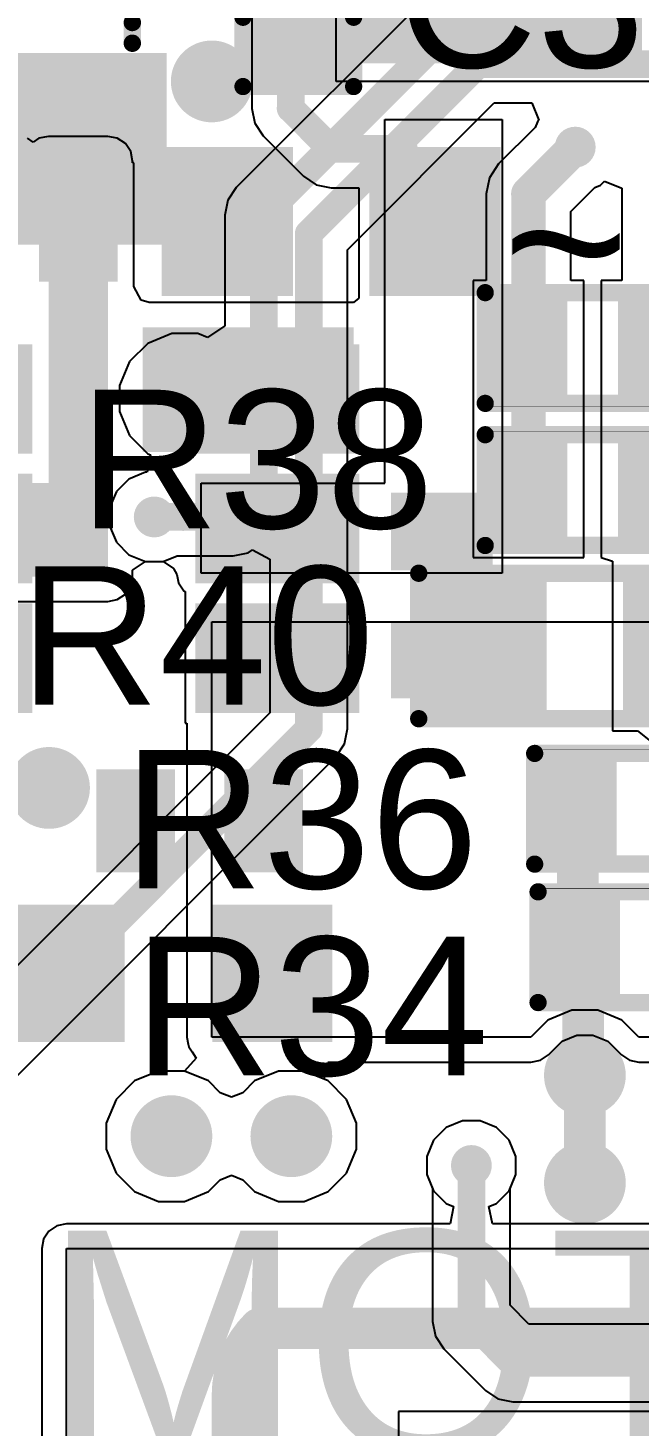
# Model space of a CAD drawing. Header units: millimetres. Extents: x -1.7 to 76.1, y -1.1 to 50.5.
# Drawn here: x 25.68 to 30.16, y 4.26 to 14.51 of the extents above; entities that cross this region are included whole.
import ezdxf

# ---------------------------------------------------------------- set-up
doc = ezdxf.new("R2010")
doc.units = ezdxf.units.MM
for name, color, linetype in [('BottomLayer', 5, 'Continuous'), ('BottomPaste', 16, 'Continuous'), ('BottomSolder', 6, 'Continuous'), ('TopLayer', 1, 'Continuous'), ('TopOverlay', 2, 'Continuous'), ('TopPaste', 8, 'Continuous'), ('TopSolder', 216, 'Continuous'), ('ViaHoleLayer', 16, 'Continuous')]:
    doc.layers.add(name, color=color, linetype=linetype)
doc.styles.add('Arial', font='', dxfattribs={"height": 0.2})
doc.styles.get('Arial').set_extended_font_data('Arial')

# ---------------------------------------------------------------- blocks, each defined once
blk = doc.blocks.new('C___0402_43')
at = {"layer": 'TopLayer'}
for points in [[(-0.699, -0.318), (-0.699, 0.317), (-0.241, 0.317), (-0.241, -0.318)], [(0.241, -0.318), (0.241, 0.317), (0.699, 0.317), (0.699, -0.318)]]:
    blk.add_hatch(color=1, dxfattribs=at).paths.add_polyline_path(points)
at = {"layer": 'TopPaste'}
for points in [[(-0.699, -0.318), (-0.699, 0.317), (-0.241, 0.317), (-0.241, -0.318)], [(0.241, -0.318), (0.241, 0.317), (0.699, 0.317), (0.699, -0.318)]]:
    blk.add_hatch(color=8, dxfattribs=at).paths.add_polyline_path(points)
at = {"layer": 'TopSolder'}
for points in [[(-0.758, -0.377), (-0.758, 0.377), (-0.181, 0.377), (-0.181, -0.377)], [(0.181, -0.377), (0.181, 0.377), (0.758, 0.377), (0.758, -0.377)]]:
    blk.add_hatch(color=216, dxfattribs=at).paths.add_polyline_path(points)
at = {"layer": 'TopOverlay', "const_width": 0.127}
for points in [[(-0.787, -0.406), (-0.787, 0.406)], [(-0.279, 0.406), (-0.787, 0.406)], [(0.787, 0.406), (0.279, 0.406)], [(0.787, -0.406), (0.787, 0.406)], [(-0.279, -0.406), (-0.787, -0.406)], [(0.787, -0.406), (0.279, -0.406)]]:
    blk.add_lwpolyline(points, dxfattribs=at)
at = {"layer": 'TopOverlay', "const_width": 0.0635}
for points in [[(-0.819, 0.406, 1), (-0.756, 0.406, 1)], [(-0.819, 0.406, 1), (-0.756, 0.406, 1)], [(-0.311, 0.406, 1), (-0.248, 0.406, 1)], [(0.248, 0.406, 1), (0.311, 0.406, 1)], [(0.756, 0.406, 1), (0.819, 0.406, 1)], [(0.756, 0.406, 1), (0.819, 0.406, 1)], [(-0.819, -0.406, 1), (-0.756, -0.406, 1)], [(-0.819, -0.406, 1), (-0.756, -0.406, 1)], [(-0.311, -0.406, 1), (-0.248, -0.406, 1)], [(0.248, -0.406, 1), (0.311, -0.406, 1)], [(0.756, -0.406, 1), (0.819, -0.406, 1)], [(0.756, -0.406, 1), (0.819, -0.406, 1)]]:
    blk.add_lwpolyline(points, format="xyb", close=True, dxfattribs=at)
blk = doc.blocks.new('C___0402_B_62')
at = {"layer": 'BottomLayer'}
for points in [[(-0.241, 0.318), (-0.241, -0.318), (-0.699, -0.318), (-0.699, 0.318)], [(0.699, 0.318), (0.699, -0.318), (0.241, -0.318), (0.241, 0.318)]]:
    blk.add_hatch(color=5, dxfattribs=at).paths.add_polyline_path(points)
at = {"layer": 'BottomPaste'}
for points in [[(-0.241, 0.318), (-0.241, -0.318), (-0.699, -0.318), (-0.699, 0.318)], [(0.699, 0.318), (0.699, -0.318), (0.241, -0.318), (0.241, 0.318)]]:
    blk.add_hatch(color=16, dxfattribs=at).paths.add_polyline_path(points)
at = {"layer": 'BottomSolder'}
for points in [[(-0.181, 0.377), (-0.181, -0.377), (-0.758, -0.377), (-0.758, 0.377)], [(0.758, 0.377), (0.758, -0.377), (0.181, -0.377), (0.181, 0.377)]]:
    blk.add_hatch(color=6, dxfattribs=at).paths.add_polyline_path(points)
blk = doc.blocks.new('C___0402_B_63')
at = {"layer": 'BottomLayer'}
for points in [[(-0.241, 0.317), (-0.241, -0.318), (-0.699, -0.318), (-0.699, 0.317)], [(0.699, 0.317), (0.699, -0.318), (0.241, -0.318), (0.241, 0.317)]]:
    blk.add_hatch(color=5, dxfattribs=at).paths.add_polyline_path(points)
at = {"layer": 'BottomPaste'}
for points in [[(-0.241, 0.317), (-0.241, -0.318), (-0.699, -0.318), (-0.699, 0.317)], [(0.699, 0.317), (0.699, -0.318), (0.241, -0.318), (0.241, 0.317)]]:
    blk.add_hatch(color=16, dxfattribs=at).paths.add_polyline_path(points)
at = {"layer": 'BottomSolder'}
for points in [[(-0.181, 0.377), (-0.181, -0.377), (-0.758, -0.377), (-0.758, 0.377)], [(0.758, 0.377), (0.758, -0.377), (0.181, -0.377), (0.181, 0.377)]]:
    blk.add_hatch(color=6, dxfattribs=at).paths.add_polyline_path(points)
blk = doc.blocks.new('C___0603_B_64')
at = {"layer": 'BottomLayer'}
for points in [[(-1.143, -0.445), (-1.143, 0.445), (-0.381, 0.445), (-0.381, -0.445)], [(0.381, -0.445), (0.381, 0.445), (1.143, 0.445), (1.143, -0.445)]]:
    blk.add_hatch(color=5, dxfattribs=at).paths.add_polyline_path(points)
at = {"layer": 'BottomPaste'}
for points in [[(-1.143, -0.445), (-1.143, 0.445), (-0.381, 0.445), (-0.381, -0.445)], [(0.381, -0.445), (0.381, 0.445), (1.143, 0.445), (1.143, -0.445)]]:
    blk.add_hatch(color=16, dxfattribs=at).paths.add_polyline_path(points)
at = {"layer": 'BottomSolder'}
for points in [[(-1.203, -0.504), (-1.203, 0.504), (-0.321, 0.504), (-0.321, -0.504)], [(0.321, -0.504), (0.321, 0.504), (1.203, 0.504), (1.203, -0.504)]]:
    blk.add_hatch(color=6, dxfattribs=at).paths.add_polyline_path(points)
blk = doc.blocks.new('R___0402_B_137')
at = {"layer": 'BottomLayer'}
for points in [[(-0.241, 0.318), (-0.241, -0.318), (-0.699, -0.318), (-0.699, 0.318)], [(0.699, 0.318), (0.699, -0.318), (0.241, -0.318), (0.241, 0.318)]]:
    blk.add_hatch(color=5, dxfattribs=at).paths.add_polyline_path(points)
at = {"layer": 'BottomPaste'}
for points in [[(-0.241, 0.318), (-0.241, -0.318), (-0.699, -0.318), (-0.699, 0.318)], [(0.699, 0.318), (0.699, -0.318), (0.241, -0.318), (0.241, 0.318)]]:
    blk.add_hatch(color=16, dxfattribs=at).paths.add_polyline_path(points)
at = {"layer": 'BottomSolder'}
for points in [[(-0.186, 0.373), (-0.186, -0.373), (-0.754, -0.373), (-0.754, 0.373)], [(0.754, 0.373), (0.754, -0.373), (0.186, -0.373), (0.186, 0.373)]]:
    blk.add_hatch(color=6, dxfattribs=at).paths.add_polyline_path(points)
blk = doc.blocks.new('R___0603_B_140')
at = {"layer": 'BottomLayer'}
for points in [[(-1.143, -0.4445), (-1.143, 0.4445), (-0.381, 0.4445), (-0.381, -0.4445)], [(0.381, -0.4445), (0.381, 0.4445), (1.143, 0.4445), (1.143, -0.4445)]]:
    blk.add_hatch(color=5, dxfattribs=at).paths.add_polyline_path(points)
at = {"layer": 'BottomPaste'}
for points in [[(-1.143, -0.4445), (-1.143, 0.4445), (-0.381, 0.4445), (-0.381, -0.4445)], [(0.381, -0.4445), (0.381, 0.4445), (1.143, 0.4445), (1.143, -0.4445)]]:
    blk.add_hatch(color=16, dxfattribs=at).paths.add_polyline_path(points)
at = {"layer": 'BottomSolder'}
for points in [[(-1.2446, -0.5461), (-1.2446, 0.5461), (-0.2794, 0.5461), (-0.2794, -0.5461)], [(0.2794, -0.5461), (0.2794, 0.5461), (1.2446, 0.5461), (1.2446, -0.5461)]]:
    blk.add_hatch(color=6, dxfattribs=at).paths.add_polyline_path(points)
blk = doc.blocks.new('R___0402_163')
at = {"layer": 'TopLayer'}
for points in [[(-0.699, -0.318), (-0.699, 0.318), (-0.241, 0.318), (-0.241, -0.318)], [(0.241, -0.318), (0.241, 0.318), (0.699, 0.318), (0.699, -0.318)]]:
    blk.add_hatch(color=1, dxfattribs=at).paths.add_polyline_path(points)
at = {"layer": 'TopPaste'}
for points in [[(-0.699, -0.318), (-0.699, 0.318), (-0.241, 0.318), (-0.241, -0.318)], [(0.241, -0.318), (0.241, 0.318), (0.699, 0.318), (0.699, -0.318)]]:
    blk.add_hatch(color=8, dxfattribs=at).paths.add_polyline_path(points)
at = {"layer": 'TopSolder'}
for points in [[(-0.754, -0.373), (-0.754, 0.373), (-0.186, 0.373), (-0.186, -0.373)], [(0.186, -0.373), (0.186, 0.373), (0.754, 0.373), (0.754, -0.373)]]:
    blk.add_hatch(color=216, dxfattribs=at).paths.add_polyline_path(points)
at = {"layer": 'TopOverlay'}
for points, const_width in [([(-0.787, 0.406), (-0.787, -0.406)], 0.127), ([(0.787, 0.406), (-0.787, 0.406)], 0.127), ([(0.787, 0.406), (0.787, -0.406)], 0.127), ([(0.787, -0.406), (-0.787, -0.406)], 0.127), ([(0.813, -0.432), (-0.813, -0.432)], 0.00323)]:
    blk.add_lwpolyline(points, dxfattribs=dict(at, const_width=const_width))
for points, const_width in [([(-0.819, 0.406, 1), (-0.756, 0.406, 1)], 0.0635), ([(-0.819, 0.406, 1), (-0.756, 0.406, 1)], 0.0635), ([(0.756, 0.406, 1), (0.819, 0.406, 1)], 0.0635), ([(0.756, 0.406, 1), (0.819, 0.406, 1)], 0.0635), ([(-0.819, -0.406, 1), (-0.756, -0.406, 1)], 0.0635), ([(-0.819, -0.406, 1), (-0.756, -0.406, 1)], 0.0635), ([(0.756, -0.406, 1), (0.819, -0.406, 1)], 0.0635), ([(0.756, -0.406, 1), (0.819, -0.406, 1)], 0.0635), ([(-0.814, -0.432, 1), (-0.812, -0.432, 1)], 0.00161), ([(0.812, -0.432, 1), (0.814, -0.432, 1)], 0.00161)]:
    blk.add_lwpolyline(points, format="xyb", close=True, dxfattribs=dict(at, const_width=const_width))
blk = doc.blocks.new('R___0402_165')
at = {"layer": 'TopLayer'}
for points in [[(-0.699, -0.318), (-0.699, 0.318), (-0.241, 0.318), (-0.241, -0.318)], [(0.241, -0.318), (0.241, 0.318), (0.699, 0.318), (0.699, -0.318)]]:
    blk.add_hatch(color=1, dxfattribs=at).paths.add_polyline_path(points)
at = {"layer": 'TopPaste'}
for points in [[(-0.699, -0.318), (-0.699, 0.318), (-0.241, 0.318), (-0.241, -0.318)], [(0.241, -0.318), (0.241, 0.318), (0.699, 0.318), (0.699, -0.318)]]:
    blk.add_hatch(color=8, dxfattribs=at).paths.add_polyline_path(points)
at = {"layer": 'TopSolder'}
for points in [[(-0.754, -0.373), (-0.754, 0.373), (-0.186, 0.373), (-0.186, -0.373)], [(0.186, -0.373), (0.186, 0.373), (0.754, 0.373), (0.754, -0.373)]]:
    blk.add_hatch(color=216, dxfattribs=at).paths.add_polyline_path(points)
at = {"layer": 'TopOverlay'}
for points, const_width in [([(-0.787, 0.406), (-0.787, -0.406)], 0.127), ([(0.787, 0.406), (-0.787, 0.406)], 0.127), ([(0.787, 0.406), (0.787, -0.406)], 0.127), ([(0.787, -0.406), (-0.787, -0.406)], 0.127), ([(0.813, -0.432), (-0.813, -0.432)], 0.00323)]:
    blk.add_lwpolyline(points, dxfattribs=dict(at, const_width=const_width))
for points, const_width in [([(-0.819, 0.406, 1), (-0.756, 0.406, 1)], 0.0635), ([(-0.819, 0.406, 1), (-0.756, 0.406, 1)], 0.0635), ([(0.756, 0.406, 1), (0.819, 0.406, 1)], 0.0635), ([(0.756, 0.406, 1), (0.819, 0.406, 1)], 0.0635), ([(-0.819, -0.406, 1), (-0.756, -0.406, 1)], 0.0635), ([(-0.819, -0.406, 1), (-0.756, -0.406, 1)], 0.0635), ([(0.756, -0.406, 1), (0.819, -0.406, 1)], 0.0635), ([(0.756, -0.406, 1), (0.819, -0.406, 1)], 0.0635), ([(-0.814, -0.432, 1), (-0.812, -0.432, 1)], 0.00161), ([(0.812, -0.432, 1), (0.814, -0.432, 1)], 0.00161)]:
    blk.add_lwpolyline(points, format="xyb", close=True, dxfattribs=dict(at, const_width=const_width))
blk = doc.blocks.new('R___0402_167')
at = {"layer": 'TopLayer'}
for points in [[(-0.699, -0.318), (-0.699, 0.318), (-0.241, 0.318), (-0.241, -0.318)], [(0.241, -0.318), (0.241, 0.318), (0.699, 0.318), (0.699, -0.318)]]:
    blk.add_hatch(color=1, dxfattribs=at).paths.add_polyline_path(points)
at = {"layer": 'TopPaste'}
for points in [[(-0.699, -0.318), (-0.699, 0.318), (-0.241, 0.318), (-0.241, -0.318)], [(0.241, -0.318), (0.241, 0.318), (0.699, 0.318), (0.699, -0.318)]]:
    blk.add_hatch(color=8, dxfattribs=at).paths.add_polyline_path(points)
at = {"layer": 'TopSolder'}
for points in [[(-0.754, -0.373), (-0.754, 0.373), (-0.186, 0.373), (-0.186, -0.373)], [(0.186, -0.373), (0.186, 0.373), (0.754, 0.373), (0.754, -0.373)]]:
    blk.add_hatch(color=216, dxfattribs=at).paths.add_polyline_path(points)
at = {"layer": 'TopOverlay'}
for points, const_width in [([(-0.787, 0.406), (-0.787, -0.406)], 0.127), ([(0.787, 0.406), (-0.787, 0.406)], 0.127), ([(0.787, 0.406), (0.787, -0.406)], 0.127), ([(0.787, -0.406), (-0.787, -0.406)], 0.127), ([(0.813, -0.432), (-0.813, -0.432)], 0.00323)]:
    blk.add_lwpolyline(points, dxfattribs=dict(at, const_width=const_width))
for points, const_width in [([(-0.819, 0.406, 1), (-0.756, 0.406, 1)], 0.0635), ([(-0.819, 0.406, 1), (-0.756, 0.406, 1)], 0.0635), ([(0.756, 0.406, 1), (0.819, 0.406, 1)], 0.0635), ([(0.756, 0.406, 1), (0.819, 0.406, 1)], 0.0635), ([(-0.819, -0.406, 1), (-0.756, -0.406, 1)], 0.0635), ([(-0.819, -0.406, 1), (-0.756, -0.406, 1)], 0.0635), ([(0.756, -0.406, 1), (0.819, -0.406, 1)], 0.0635), ([(0.756, -0.406, 1), (0.819, -0.406, 1)], 0.0635), ([(-0.814, -0.432, 1), (-0.812, -0.432, 1)], 0.00161), ([(0.812, -0.432, 1), (0.814, -0.432, 1)], 0.00161)]:
    blk.add_lwpolyline(points, format="xyb", close=True, dxfattribs=dict(at, const_width=const_width))
blk = doc.blocks.new('R___0603_169')
at = {"layer": 'TopLayer'}
for points in [[(-0.381, 0.4445), (-0.381, -0.4445), (-1.143, -0.4445), (-1.143, 0.4445)], [(1.143, 0.4445), (1.143, -0.4445), (0.381, -0.4445), (0.381, 0.4445)]]:
    blk.add_hatch(color=1, dxfattribs=at).paths.add_polyline_path(points)
at = {"layer": 'TopPaste'}
for points in [[(-0.381, 0.4445), (-0.381, -0.4445), (-1.143, -0.4445), (-1.143, 0.4445)], [(1.143, 0.4445), (1.143, -0.4445), (0.381, -0.4445), (0.381, 0.4445)]]:
    blk.add_hatch(color=8, dxfattribs=at).paths.add_polyline_path(points)
at = {"layer": 'TopSolder'}
for points in [[(-0.2794, 0.5461), (-0.2794, -0.5461), (-1.2446, -0.5461), (-1.2446, 0.5461)], [(1.2446, 0.5461), (1.2446, -0.5461), (0.2794, -0.5461), (0.2794, 0.5461)]]:
    blk.add_hatch(color=216, dxfattribs=at).paths.add_polyline_path(points)
at = {"layer": 'TopOverlay', "const_width": 0.127}
for points in [[(-1.2192, 0.5334), (1.2192, 0.5334)], [(-1.2192, -0.5334), (-1.2192, 0.5334)], [(1.2192, -0.5334), (1.2192, 0.5334)], [(-1.2192, -0.5334), (1.2192, -0.5334)]]:
    blk.add_lwpolyline(points, dxfattribs=at)
at = {"layer": 'TopOverlay', "const_width": 0.0635}
for points in [[(-1.25095, 0.5334, 1), (-1.18745, 0.5334, 1)], [(-1.25095, 0.5334, 1), (-1.18745, 0.5334, 1)], [(1.18745, 0.5334, 1), (1.25095, 0.5334, 1)], [(1.18745, 0.5334, 1), (1.25095, 0.5334, 1)], [(-1.25095, -0.5334, 1), (-1.18745, -0.5334, 1)], [(-1.25095, -0.5334, 1), (-1.18745, -0.5334, 1)], [(1.18745, -0.5334, 1), (1.25095, -0.5334, 1)], [(1.18745, -0.5334, 1), (1.25095, -0.5334, 1)]]:
    blk.add_lwpolyline(points, format="xyb", close=True, dxfattribs=at)
blk = doc.blocks.new('R___0402_179')
at = {"layer": 'TopLayer'}
for points in [[(-0.699, -0.318), (-0.699, 0.318), (-0.241, 0.318), (-0.241, -0.318)], [(0.241, -0.318), (0.241, 0.318), (0.699, 0.318), (0.699, -0.318)]]:
    blk.add_hatch(color=1, dxfattribs=at).paths.add_polyline_path(points)
at = {"layer": 'TopPaste'}
for points in [[(-0.699, -0.318), (-0.699, 0.318), (-0.241, 0.318), (-0.241, -0.318)], [(0.241, -0.318), (0.241, 0.318), (0.699, 0.318), (0.699, -0.318)]]:
    blk.add_hatch(color=8, dxfattribs=at).paths.add_polyline_path(points)
at = {"layer": 'TopSolder'}
for points in [[(-0.754, -0.373), (-0.754, 0.373), (-0.186, 0.373), (-0.186, -0.373)], [(0.186, -0.373), (0.186, 0.373), (0.754, 0.373), (0.754, -0.373)]]:
    blk.add_hatch(color=216, dxfattribs=at).paths.add_polyline_path(points)
at = {"layer": 'TopOverlay'}
for points, const_width in [([(-0.787, 0.406), (0.787, 0.406)], 0.127), ([(-0.787, -0.406), (-0.787, 0.406)], 0.127), ([(0.787, -0.406), (0.787, 0.406)], 0.127), ([(-0.787, -0.406), (0.787, -0.406)], 0.127), ([(-0.813, -0.432), (0.813, -0.432)], 0.00323)]:
    blk.add_lwpolyline(points, dxfattribs=dict(at, const_width=const_width))
for points, const_width in [([(-0.819, 0.406, 1), (-0.756, 0.406, 1)], 0.0635), ([(-0.819, 0.406, 1), (-0.756, 0.406, 1)], 0.0635), ([(0.756, 0.406, 1), (0.819, 0.406, 1)], 0.0635), ([(0.756, 0.406, 1), (0.819, 0.406, 1)], 0.0635), ([(-0.819, -0.406, 1), (-0.756, -0.406, 1)], 0.0635), ([(-0.819, -0.406, 1), (-0.756, -0.406, 1)], 0.0635), ([(0.756, -0.406, 1), (0.819, -0.406, 1)], 0.0635), ([(0.756, -0.406, 1), (0.819, -0.406, 1)], 0.0635), ([(-0.814, -0.432, 1), (-0.812, -0.432, 1)], 0.00161), ([(0.812, -0.432, 1), (0.814, -0.432, 1)], 0.00161)]:
    blk.add_lwpolyline(points, format="xyb", close=True, dxfattribs=dict(at, const_width=const_width))
blk = doc.blocks.new('TSOT_23_6_B_223')
at = {"layer": 'BottomLayer'}
for points in [[(-1.7, 1.25), (-0.7, 1.25), (-0.7, 0.65), (-1.7, 0.65)], [(0.7, 1.25), (1.7, 1.25), (1.7, 0.65), (0.7, 0.65)], [(-1.7, 0.3), (-0.7, 0.3), (-0.7, -0.3), (-1.7, -0.3)], [(0.7, 0.3), (1.7, 0.3), (1.7, -0.3), (0.7, -0.3)], [(-1.7, -0.65), (-0.7, -0.65), (-0.7, -1.25), (-1.7, -1.25)], [(0.7, -0.65), (1.7, -0.65), (1.7, -1.25), (0.7, -1.25)]]:
    blk.add_hatch(color=5, dxfattribs=at).paths.add_polyline_path(points)
at = {"layer": 'BottomPaste'}
for points in [[(-1.7, 1.25), (-0.7, 1.25), (-0.7, 0.65), (-1.7, 0.65)], [(0.7, 1.25), (1.7, 1.25), (1.7, 0.65), (0.7, 0.65)], [(-1.7, 0.3), (-0.7, 0.3), (-0.7, -0.3), (-1.7, -0.3)], [(0.7, 0.3), (1.7, 0.3), (1.7, -0.3), (0.7, -0.3)], [(-1.7, -0.65), (-0.7, -0.65), (-0.7, -1.25), (-1.7, -1.25)], [(0.7, -0.65), (1.7, -0.65), (1.7, -1.25), (0.7, -1.25)]]:
    blk.add_hatch(color=16, dxfattribs=at).paths.add_polyline_path(points)
at = {"layer": 'BottomSolder'}
for points in [[(-1.802, 1.352), (-0.598, 1.352), (-0.598, 0.548), (-1.802, 0.548)], [(0.598, 1.352), (1.802, 1.352), (1.802, 0.548), (0.598, 0.548)], [(-1.802, 0.402), (-0.598, 0.402), (-0.598, -0.402), (-1.802, -0.402)], [(0.598, 0.402), (1.802, 0.402), (1.802, -0.402), (0.598, -0.402)], [(-1.802, -0.548), (-0.598, -0.548), (-0.598, -1.352), (-1.802, -1.352)], [(0.598, -0.548), (1.802, -0.548), (1.802, -1.352), (0.598, -1.352)]]:
    blk.add_hatch(color=6, dxfattribs=at).paths.add_polyline_path(points)
blk = doc.blocks.new('SOT__223_B_229')
at = {"layer": 'BottomLayer'}
for points in [[(-3.05, 4.05), (-1.55, 4.05), (-1.55, 2.05), (-3.05, 2.05)], [(-0.75, 4.05), (0.75, 4.05), (0.75, 2.05), (-0.75, 2.05)], [(1.55, 4.05), (3.05, 4.05), (3.05, 2.05), (1.55, 2.05)], [(-1.9, -2.05), (1.9, -2.05), (1.9, -4.05), (-1.9, -4.05)]]:
    blk.add_hatch(color=5, dxfattribs=at).paths.add_polyline_path(points)
at = {"layer": 'BottomPaste'}
for points in [[(-3.05, 4.05), (-1.55, 4.05), (-1.55, 2.05), (-3.05, 2.05)], [(-0.75, 4.05), (0.75, 4.05), (0.75, 2.05), (-0.75, 2.05)], [(1.55, 4.05), (3.05, 4.05), (3.05, 2.05), (1.55, 2.05)], [(-1.9, -2.05), (1.9, -2.05), (1.9, -4.05), (-1.9, -4.05)]]:
    blk.add_hatch(color=16, dxfattribs=at).paths.add_polyline_path(points)
at = {"layer": 'BottomSolder'}
for points in [[(-3.152, 4.152), (-1.448, 4.152), (-1.448, 1.948), (-3.152, 1.948)], [(-0.852, 4.152), (0.852, 4.152), (0.852, 1.948), (-0.852, 1.948)], [(1.448, 4.152), (3.152, 4.152), (3.152, 1.948), (1.448, 1.948)], [(-2.002, -1.948), (2.002, -1.948), (2.002, -4.152), (-2.002, -4.152)]]:
    blk.add_hatch(color=6, dxfattribs=at).paths.add_polyline_path(points)
blk = doc.blocks.new('X322524MOB4SI__231')
at = {"layer": 'TopLayer'}
for points in [[(-1.8, 1.45), (-0.4, 1.45), (-0.4, 0.25), (-1.8, 0.25)], [(0.4, 1.45), (1.8, 1.45), (1.8, 0.25), (0.4, 0.25)], [(-1.8, -0.25), (-0.4, -0.25), (-0.4, -1.45), (-1.8, -1.45)], [(0.4, -0.25), (1.8, -0.25), (1.8, -1.45), (0.4, -1.45)]]:
    blk.add_hatch(color=1, dxfattribs=at).paths.add_polyline_path(points)
at = {"layer": 'TopPaste'}
for points in [[(-1.8, 1.45), (-0.4, 1.45), (-0.4, 0.25), (-1.8, 0.25)], [(0.4, 1.45), (1.8, 1.45), (1.8, 0.25), (0.4, 0.25)], [(-1.8, -0.25), (-0.4, -0.25), (-0.4, -1.45), (-1.8, -1.45)], [(0.4, -0.25), (1.8, -0.25), (1.8, -1.45), (0.4, -1.45)]]:
    blk.add_hatch(color=8, dxfattribs=at).paths.add_polyline_path(points)
at = {"layer": 'TopSolder'}
for points in [[(-1.902, 1.552), (-0.298, 1.552), (-0.298, 0.148), (-1.902, 0.148)], [(0.298, 1.552), (1.902, 1.552), (1.902, 0.148), (0.298, 0.148)], [(-1.902, -0.148), (-0.298, -0.148), (-0.298, -1.552), (-1.902, -1.552)], [(0.298, -0.148), (1.902, -0.148), (1.902, -1.552), (0.298, -1.552)]]:
    blk.add_hatch(color=216, dxfattribs=at).paths.add_polyline_path(points)
at = {"layer": 'TopOverlay'}
for points, const_width in [([(0.178, 1.295), (-0.178, 1.295)], 0.127), ([(-1.651, 0.076), (-1.651, -0.076)], 0.127), ([(1.651, 0.076), (1.651, -0.076)], 0.127), ([(-1.981, -0.864), (-2.134, -0.711)], 0.2), ([(-2.134, -0.711), (-2.134, -1.016)], 0.2), ([(-1.981, -0.864), (-2.134, -1.016)], 0.2), ([(0.178, -1.295), (-0.178, -1.295)], 0.127)]:
    blk.add_lwpolyline(points, dxfattribs=dict(at, const_width=const_width))
for points, const_width in [([(-0.21, 1.295, 1), (-0.146, 1.295, 1)], 0.0635), ([(0.146, 1.295, 1), (0.21, 1.295, 1)], 0.0635), ([(-1.683, 0.076, 1), (-1.619, 0.076, 1)], 0.0635), ([(1.619, 0.076, 1), (1.683, 0.076, 1)], 0.0635), ([(-1.683, -0.076, 1), (-1.619, -0.076, 1)], 0.0635), ([(1.619, -0.076, 1), (1.683, -0.076, 1)], 0.0635), ([(-2.184, -0.711, 1), (-2.084, -0.711, 1)], 0.1), ([(-2.184, -0.711, 1), (-2.084, -0.711, 1)], 0.1), ([(-2.031, -0.864, 1), (-1.931, -0.864, 1)], 0.1), ([(-2.031, -0.864, 1), (-1.931, -0.864, 1)], 0.1), ([(-2.184, -1.016, 1), (-2.084, -1.016, 1)], 0.1), ([(-2.184, -1.016, 1), (-2.084, -1.016, 1)], 0.1), ([(-0.21, -1.295, 1), (-0.146, -1.295, 1)], 0.0635), ([(0.146, -1.295, 1), (0.21, -1.295, 1)], 0.0635)]:
    blk.add_lwpolyline(points, format="xyb", close=True, dxfattribs=dict(at, const_width=const_width))

msp = doc.modelspace()

# ---------------------------------------------------------------- hatches: boundary and pattern name
at = {"layer": 'BottomLayer'}
h = msp.add_hatch(color=5, dxfattribs=at)
edge = h.paths.add_edge_path()
edge.add_arc((27.026, 14.122), 0.3, 0, 360)
h = msp.add_hatch(color=5, dxfattribs=at)
edge = h.paths.add_edge_path()
edge.add_arc((29.693, 13.64), 0.15, 0, 360)
for points in [[(25.828, 10.566), (26.264, 10.566), (26.264, 13.538), (25.828, 13.538)], [(26.518, 11.405), (28.067, 11.405), (28.067, 12.319), (26.518, 12.319)], [(22.454, 10.49), (26.264, 10.49), (26.264, 11.176), (22.454, 11.176)]]:
    msp.add_hatch(color=5, dxfattribs=at).paths.add_polyline_path(points)
h = msp.add_hatch(color=5, dxfattribs=at)
edge = h.paths.add_edge_path()
edge.add_arc((26.828, 11.796), 0.3, 0, 360)
h = msp.add_hatch(color=5, dxfattribs=at)
edge = h.paths.add_edge_path()
edge.add_arc((26.604, 10.928), 0.15, 0, 360)
h = msp.add_hatch(color=5, dxfattribs=at)
edge = h.paths.add_edge_path()
edge.add_arc((25.832, 8.941), 0.3, 0, 360)
h = msp.add_hatch(color=5, dxfattribs=at)
edge = h.paths.add_edge_path()
edge.add_arc((29.764, 6.833), 0.3, 0, 360)
h = msp.add_hatch(color=5, dxfattribs=at)
edge = h.paths.add_edge_path()
edge.add_arc((26.73, 6.387), 0.3, 0, 360)
h = msp.add_hatch(color=5, dxfattribs=at)
edge = h.paths.add_edge_path()
edge.add_arc((27.61, 6.387), 0.3, 0, 360)
h = msp.add_hatch(color=5, dxfattribs=at)
edge = h.paths.add_edge_path()
edge.add_arc((28.931, 6.172), 0.15, 0, 360)
h = msp.add_hatch(color=5, dxfattribs=at)
edge = h.paths.add_edge_path()
edge.add_arc((29.764, 6.045), 0.3, 0, 360)
at = {"layer": 'TopLayer'}
h = msp.add_hatch(color=1, dxfattribs=at)
edge = h.paths.add_edge_path()
edge.add_arc((27.026, 14.122), 0.3, 0, 360)
h = msp.add_hatch(color=1, dxfattribs=at)
edge = h.paths.add_edge_path()
edge.add_arc((29.693, 13.64), 0.15, 0, 360)
h = msp.add_hatch(color=1, dxfattribs=at)
edge = h.paths.add_edge_path()
edge.add_arc((26.828, 11.796), 0.3, 0, 360)
h = msp.add_hatch(color=1, dxfattribs=at)
edge = h.paths.add_edge_path()
edge.add_arc((26.604, 10.928), 0.15, 0, 360)
h = msp.add_hatch(color=1, dxfattribs=at)
edge = h.paths.add_edge_path()
edge.add_arc((25.832, 8.941), 0.3, 0, 360)
h = msp.add_hatch(color=1, dxfattribs=at)
edge = h.paths.add_edge_path()
edge.add_arc((29.764, 6.833), 0.3, 0, 360)
h = msp.add_hatch(color=1, dxfattribs=at)
edge = h.paths.add_edge_path()
edge.add_arc((26.73, 6.387), 0.3, 0, 360)
h = msp.add_hatch(color=1, dxfattribs=at)
edge = h.paths.add_edge_path()
edge.add_arc((27.61, 6.387), 0.3, 0, 360)
h = msp.add_hatch(color=1, dxfattribs=at)
edge = h.paths.add_edge_path()
edge.add_arc((28.931, 6.172), 0.15, 0, 360)
h = msp.add_hatch(color=1, dxfattribs=at)
edge = h.paths.add_edge_path()
edge.add_arc((29.764, 6.045), 0.3, 0, 360)
at = {"layer": 'ViaHoleLayer'}
h = msp.add_hatch(color=16, dxfattribs=at)
edge = h.paths.add_edge_path()
edge.add_arc((27.026, 14.122), 0.15, 0, 360)
h = msp.add_hatch(color=16, dxfattribs=at)
edge = h.paths.add_edge_path()
edge.add_arc((29.693, 13.64), 0.1, 0, 360)
h = msp.add_hatch(color=16, dxfattribs=at)
edge = h.paths.add_edge_path()
edge.add_arc((26.828, 11.796), 0.15, 0, 360)
h = msp.add_hatch(color=16, dxfattribs=at)
edge = h.paths.add_edge_path()
edge.add_arc((26.604, 10.928), 0.1, 0, 360)
h = msp.add_hatch(color=16, dxfattribs=at)
edge = h.paths.add_edge_path()
edge.add_arc((25.832, 8.941), 0.15, 0, 360)
h = msp.add_hatch(color=16, dxfattribs=at)
edge = h.paths.add_edge_path()
edge.add_arc((29.764, 6.833), 0.15, 0, 360)
h = msp.add_hatch(color=16, dxfattribs=at)
edge = h.paths.add_edge_path()
edge.add_arc((26.73, 6.387), 0.15, 0, 360)
h = msp.add_hatch(color=16, dxfattribs=at)
edge = h.paths.add_edge_path()
edge.add_arc((27.61, 6.387), 0.15, 0, 360)
h = msp.add_hatch(color=16, dxfattribs=at)
edge = h.paths.add_edge_path()
edge.add_arc((28.931, 6.172), 0.1, 0, 360)
h = msp.add_hatch(color=16, dxfattribs=at)
edge = h.paths.add_edge_path()
edge.add_arc((29.764, 6.045), 0.15, 0, 360)

# ---------------------------------------------------------------- linework, layer by layer
at = {"layer": 'BottomLayer'}
for p, q in [((27.94, 14.122), (27.94, 18.524)), ((27.32, 14.623), (27.32, 13.924)), ((32.861, 14.122), (27.94, 14.122)), ((27.32, 13.924), (27.32, 13.924)), ((27.32, 13.924), (27.342, 13.815)), ((28.296, 11.176), (28.296, 13.843)), ((28.296, 13.843), (29.157, 13.843)), ((29.157, 13.843), (29.157, 13.332)), ((27.342, 13.815), (27.404, 13.723)), ((25.715, 13.677), (25.673, 13.706)), ((25.758, 13.706), (25.715, 13.677)), ((25.828, 13.719), (25.758, 13.706)), ((26.264, 13.719), (25.828, 13.719)), ((26.333, 13.706), (26.264, 13.719)), ((26.392, 13.666), (26.333, 13.706)), ((26.431, 13.608), (26.392, 13.666)), ((27.404, 13.723), (27.7, 13.426)), ((26.445, 13.538), (26.431, 13.608)), ((26.445, 13.525), (26.445, 13.538)), ((26.454, 13.525), (26.445, 13.525)), ((26.454, 12.617), (26.454, 13.525)), ((27.7, 13.426), (27.7, 13.426)), ((27.7, 13.426), (27.793, 13.364)), ((27.793, 13.364), (27.902, 13.342)), ((27.902, 13.342), (28.105, 13.342)), ((28.105, 13.342), (28.105, 12.532)), ((29.157, 13.332), (29.157, 10.516)), ((26.508, 12.518), (26.454, 12.617)), ((26.567, 12.5), (26.508, 12.518)), ((28.105, 12.532), (28.067, 12.5)), ((28.067, 12.5), (26.567, 12.5)), ((26.949, 10.516), (26.949, 11.176)), ((26.949, 11.176), (28.296, 11.176)), ((26.445, 10.538), (26.539, 10.601)), ((26.539, 10.601), (26.669, 10.601)), ((26.669, 10.601), (26.746, 10.549)), ((26.431, 10.421), (26.445, 10.49)), ((26.445, 10.49), (26.445, 10.538)), ((26.746, 10.549), (26.77, 10.505)), ((26.77, 10.505), (26.782, 10.446)), ((29.157, 10.516), (26.949, 10.516)), ((26.333, 10.323), (26.392, 10.362)), ((26.392, 10.362), (26.431, 10.421)), ((26.782, 10.446), (26.821, 10.387)), ((26.821, 10.387), (26.83, 10.381)), ((26.83, 10.381), (26.83, 9.416)), ((23.937, 10.309), (26.264, 10.309)), ((26.264, 10.309), (26.333, 10.323)), ((27.026, 8.128), (27.026, 10.16)), ((27.026, 10.16), (31.852, 10.16)), ((26.83, 9.416), (26.844, 9.416)), ((26.844, 9.416), (26.844, 8.128)), ((26.844, 8.128), (26.844, 7.112)), ((27.026, 7.112), (27.026, 8.128)), ((29.669, 7.31), (29.493, 7.238)), ((29.859, 7.31), (29.669, 7.31)), ((30.035, 7.238), (29.859, 7.31)), ((29.493, 7.238), (29.368, 7.112)), ((30.16, 7.112), (30.035, 7.238)), ((26.844, 7.112), (26.854, 7.063)), ((29.368, 7.112), (27.026, 7.112)), ((29.496, 6.984), (29.596, 7.084)), ((29.596, 7.084), (29.705, 7.129)), ((29.705, 7.129), (29.823, 7.129)), ((29.823, 7.129), (29.932, 7.084)), ((29.932, 7.084), (30.032, 6.984)), ((31.852, 7.112), (30.16, 7.112)), ((26.854, 7.063), (26.858, 7.043)), ((26.858, 7.043), (26.882, 7.005)), ((26.882, 7.005), (26.911, 6.96)), ((29.437, 6.945), (29.496, 6.984)), ((30.032, 6.984), (30.091, 6.945)), ((26.911, 6.96), (26.825, 6.864)), ((27.852, 6.804), (27.877, 6.931)), ((27.877, 6.931), (29.368, 6.931)), ((29.368, 6.931), (29.437, 6.945)), ((30.091, 6.945), (30.16, 6.931)), ((30.16, 6.931), (31.852, 6.931)), ((26.459, 6.792), (26.325, 6.657)), ((26.635, 6.864), (26.459, 6.792)), ((26.825, 6.864), (26.635, 6.864)), ((27.88, 6.792), (27.852, 6.804)), ((28.015, 6.657), (27.88, 6.792)), ((26.325, 6.657), (26.252, 6.482)), ((28.088, 6.482), (28.015, 6.657)), ((26.252, 6.482), (26.252, 6.292)), ((28.088, 6.292), (28.088, 6.482)), ((28.865, 6.5), (28.745, 6.45)), ((28.996, 6.5), (28.865, 6.5)), ((29.116, 6.45), (28.996, 6.5)), ((28.653, 6.358), (28.603, 6.237)), ((28.745, 6.45), (28.653, 6.358)), ((29.208, 6.358), (29.116, 6.45)), ((29.258, 6.237), (29.208, 6.358)), ((26.252, 6.292), (26.325, 6.116)), ((28.015, 6.116), (28.088, 6.292)), ((28.603, 6.237), (28.603, 6.107)), ((29.258, 6.107), (29.258, 6.237)), ((26.325, 6.116), (26.459, 5.982)), ((27.001, 5.982), (27.087, 6.068)), ((27.087, 6.068), (27.17, 6.102)), ((27.17, 6.102), (27.253, 6.068)), ((27.253, 6.068), (27.339, 5.982)), ((27.88, 5.982), (28.015, 6.116)), ((28.603, 6.107), (28.653, 5.987)), ((29.208, 5.987), (29.258, 6.107)), ((26.459, 5.982), (26.635, 5.909)), ((26.825, 5.909), (27.001, 5.982)), ((27.339, 5.982), (27.515, 5.909)), ((27.705, 5.909), (27.88, 5.982)), ((28.653, 5.987), (28.745, 5.894)), ((29.116, 5.894), (29.208, 5.987)), ((26.635, 5.909), (26.825, 5.909)), ((27.515, 5.909), (27.705, 5.909)), ((28.745, 5.894), (28.801, 5.871)), ((28.801, 5.871), (28.776, 5.744)), ((29.06, 5.871), (29.116, 5.894)), ((29.085, 5.744), (29.06, 5.871)), ((25.959, 5.744), (25.889, 5.73)), ((28.776, 5.744), (25.959, 5.744)), ((31.205, 5.744), (29.085, 5.744)), ((25.831, 5.691), (25.791, 5.632)), ((25.889, 5.73), (25.831, 5.691)), ((25.791, 5.632), (25.778, 5.563)), ((25.778, 5.563), (25.778, -0.991)), ((25.959, -0.991), (25.959, 5.563)), ((25.959, 5.563), (37.033, 5.563)), ((39.726, 4.369), (28.397, 4.369)), ((28.397, 4.369), (28.397, -0.991))]:
    msp.add_line(p, q, dxfattribs=at)
for points, const_width in [([(27.605, 13.924), (27.605, 14.642)], 0.203), ([(27.605, 13.924), (27.902, 13.627)], 0.203), ([(27.902, 13.627), (28.435, 13.627)], 0.203), ([(27.381, 4.978), (37.668, 4.978)], 0.305), ([(27.178, 2.921), (27.178, 4.488)], 0.305)]:
    msp.add_lwpolyline(points, dxfattribs=dict(at, const_width=const_width))
for points, const_width in [([(27.554, 13.924, 1), (27.656, 13.924, 1)], 0.102), ([(27.554, 13.924, 1), (27.656, 13.924, 1)], 0.102), ([(27.851, 13.627, 1), (27.953, 13.627, 1)], 0.102), ([(27.851, 13.627, 1), (27.953, 13.627, 1)], 0.102), ([(28.384, 13.627, 1), (28.486, 13.627, 1)], 0.102), ([(27.305, 4.978, 1), (27.457, 4.978, 1)], 0.152), ([(27.305, 4.978, 1), (27.457, 4.978, 1)], 0.152), ([(27.102, 4.488, 1), (27.254, 4.488, 1)], 0.152), ([(27.102, 4.488, 1), (27.254, 4.488, 1)], 0.152)]:
    msp.add_lwpolyline(points, format="xyb", close=True, dxfattribs=dict(at, const_width=const_width))
at = {"layer": 'BottomLayer', "const_width": 0.305}
msp.add_lwpolyline([(27.178, 4.488, -0.198912), (27.381, 4.978)], format="xyb", dxfattribs=at)
at = {"layer": 'TopLayer'}
for p, q in [((28.719, 14.857), (27.205, 13.343)), ((28.023, 12.888), (29.099, 13.965)), ((29.099, 13.965), (29.374, 13.965)), ((29.374, 13.965), (29.427, 13.838)), ((29.398, 13.784), (29.13, 13.517)), ((29.415, 13.825), (29.398, 13.784)), ((29.427, 13.838), (29.415, 13.825)), ((29.13, 13.517), (29.063, 13.416)), ((27.205, 13.343), (27.143, 13.251)), ((29.063, 13.416), (29.039, 13.297)), ((29.66, 13.168), (29.837, 13.345)), ((29.837, 13.345), (29.878, 13.362)), ((29.878, 13.362), (29.907, 13.391)), ((29.907, 13.391), (30.034, 13.338)), ((30.034, 13.338), (30.034, 12.662)), ((27.143, 13.251), (27.122, 13.142)), ((29.039, 13.297), (29.039, 12.662)), ((27.122, 13.142), (27.122, 13.142)), ((27.122, 13.142), (27.122, 12.329)), ((29.66, 12.662), (29.66, 13.168)), ((28.023, 9.374), (28.023, 12.888)), ((29.039, 12.662), (28.943, 12.662)), ((28.943, 12.662), (28.943, 11.671)), ((29.756, 12.662), (29.66, 12.662)), ((29.756, 11.671), (29.756, 12.662)), ((30.034, 12.662), (29.883, 12.662)), ((29.883, 12.662), (29.883, 11.671)), ((27.122, 12.329), (26.995, 12.244)), ((26.558, 12.201), (26.423, 12.067)), ((26.733, 12.274), (26.558, 12.201)), ((26.923, 12.274), (26.733, 12.274)), ((26.995, 12.244), (26.923, 12.274)), ((26.423, 12.067), (26.35, 11.891)), ((26.35, 11.891), (26.35, 11.701)), ((26.35, 11.701), (26.423, 11.526)), ((28.943, 11.671), (28.943, 11.671)), ((28.943, 11.671), (28.943, 11.62)), ((28.943, 11.62), (28.943, 11.62)), ((28.943, 11.62), (28.943, 10.63)), ((29.756, 11.62), (29.756, 11.671)), ((29.756, 11.671), (29.756, 11.671)), ((29.756, 10.63), (29.756, 11.62)), ((29.756, 11.62), (29.756, 11.62)), ((29.883, 11.671), (29.883, 11.671)), ((29.883, 11.671), (29.883, 11.62)), ((29.883, 11.62), (29.883, 11.62)), ((29.883, 11.62), (29.883, 10.63)), ((26.423, 11.526), (26.558, 11.391)), ((26.577, 11.383), (26.551, 11.256)), ((26.558, 11.391), (26.577, 11.383)), ((26.418, 11.206), (26.326, 11.114)), ((26.539, 11.256), (26.418, 11.206)), ((26.551, 11.256), (26.539, 11.256)), ((26.326, 11.114), (26.276, 10.994)), ((26.276, 10.994), (26.276, 10.863)), ((26.276, 10.863), (26.326, 10.743)), ((26.326, 10.743), (26.418, 10.651)), ((27.184, 10.644), (27.293, 10.665)), ((27.293, 10.665), (27.326, 10.687)), ((27.326, 10.687), (27.453, 10.619)), ((26.418, 10.651), (26.539, 10.601)), ((26.539, 10.601), (26.669, 10.601)), ((26.669, 10.601), (26.773, 10.644)), ((26.773, 10.644), (27.184, 10.644)), ((27.184, 10.644), (27.184, 10.644)), ((27.453, 10.619), (27.453, 9.492)), ((28.943, 10.63), (29.756, 10.63)), ((29.883, 10.63), (29.967, 10.604)), ((29.967, 10.604), (29.967, 9.36)), ((27.453, 9.492), (23.047, 5.085)), ((28.001, 9.265), (28.023, 9.374)), ((28.023, 9.374), (28.023, 9.374)), ((29.967, 9.36), (30.151, 9.36)), ((30.151, 9.36), (30.246, 9.284)), ((27.939, 9.172), (28.001, 9.265)), ((23.366, 4.599), (27.939, 9.172)), ((27.939, 9.172), (27.939, 9.172)), ((26.459, 6.792), (26.325, 6.657)), ((26.635, 6.864), (26.459, 6.792)), ((26.825, 6.864), (26.635, 6.864)), ((27.001, 6.792), (26.825, 6.864)), ((27.087, 6.705), (27.001, 6.792)), ((27.339, 6.792), (27.253, 6.705)), ((27.515, 6.864), (27.339, 6.792)), ((27.705, 6.864), (27.515, 6.864)), ((27.88, 6.792), (27.705, 6.864)), ((28.015, 6.657), (27.88, 6.792)), ((27.17, 6.672), (27.087, 6.705)), ((27.253, 6.705), (27.17, 6.672)), ((26.325, 6.657), (26.252, 6.482)), ((28.088, 6.482), (28.015, 6.657)), ((26.252, 6.482), (26.252, 6.292)), ((28.088, 6.292), (28.088, 6.482)), ((28.865, 6.5), (28.745, 6.45)), ((28.996, 6.5), (28.865, 6.5)), ((29.116, 6.45), (28.996, 6.5)), ((28.653, 6.358), (28.603, 6.237)), ((28.745, 6.45), (28.653, 6.358)), ((29.208, 6.358), (29.116, 6.45)), ((29.258, 6.237), (29.208, 6.358)), ((26.252, 6.292), (26.325, 6.116)), ((28.015, 6.116), (28.088, 6.292)), ((28.603, 6.237), (28.603, 6.107)), ((29.258, 6.107), (29.258, 6.237)), ((26.325, 6.116), (26.459, 5.982)), ((27.001, 5.982), (27.087, 6.068)), ((27.087, 6.068), (27.17, 6.102)), ((27.17, 6.102), (27.253, 6.068)), ((27.253, 6.068), (27.339, 5.982)), ((27.88, 5.982), (28.015, 6.116)), ((28.603, 6.107), (28.646, 6.003)), ((29.215, 6.003), (29.258, 6.107)), ((26.459, 5.982), (26.635, 5.909)), ((26.825, 5.909), (27.001, 5.982)), ((27.339, 5.982), (27.515, 5.909)), ((27.705, 5.909), (27.88, 5.982)), ((28.646, 6.003), (28.646, 5.029)), ((29.215, 5.147), (29.215, 6.003)), ((26.635, 5.909), (26.825, 5.909)), ((27.515, 5.909), (27.705, 5.909)), ((29.353, 5.009), (29.215, 5.147)), ((28.646, 5.029), (28.646, 5.029)), ((28.646, 5.029), (28.667, 4.92)), ((38.075, 5.009), (29.353, 5.009)), ((28.667, 4.92), (28.729, 4.828)), ((28.729, 4.828), (29.034, 4.523)), ((29.034, 4.523), (29.034, 4.523)), ((29.034, 4.523), (29.126, 4.461)), ((29.126, 4.461), (29.235, 4.44)), ((29.235, 4.44), (29.235, 4.44)), ((29.235, 4.44), (37.957, 4.44))]:
    msp.add_line(p, q, dxfattribs=at)
for points, const_width in [([(23.692, 15.328), (25.892, 13.628)], 0.305), ([(27.407, 13.142), (28.921, 14.656)], 0.203), ([(27.738, 13.006), (28.981, 14.249)], 0.203), ([(28.981, 14.249), (31.217, 14.249)], 0.203), ([(29.35, 13.297), (29.693, 13.64)], 0.254), ([(29.35, 12.167), (29.35, 13.297)], 0.254), ([(27.407, 12.037), (27.407, 13.142)], 0.203), ([(27.738, 9.374), (27.738, 13.006)], 0.203), ([(29.35, 11.125), (29.35, 12.167)], 0.254), ([(27.407, 12.037), (27.408, 12.036)], 0.203), ([(27.408, 11.556), (27.408, 12.036)], 0.203), ([(27.407, 11.555), (27.408, 11.556)], 0.203), ([(27.407, 11.151), (27.407, 11.555)], 0.203), ([(27.184, 10.928), (27.407, 11.151)], 0.203), ([(26.68, 10.928), (26.816, 10.928)], 0.203), ([(26.816, 10.928), (27.184, 10.928)], 0.203), ([(23.165, 4.801), (27.738, 9.374)], 0.203), ([(29.713, 7.773), (29.713, 8.788)], 0.305), ([(29.713, 7.773), (29.751, 7.735)], 0.305), ([(29.751, 6.845), (29.751, 7.735)], 0.305), ([(29.751, 6.845), (29.764, 6.833)], 0.305), ([(29.764, 6.045), (29.764, 6.833)], 0.305), ([(28.931, 5.029), (28.931, 6.172)], 0.203), ([(28.931, 5.029), (29.235, 4.724)], 0.203), ([(29.235, 4.724), (38.075, 4.724)], 0.203)]:
    msp.add_lwpolyline(points, dxfattribs=dict(at, const_width=const_width))
for points, const_width in [([(28.931, 14.249, 1), (29.032, 14.249, 1)], 0.102), ([(28.931, 14.249, 1), (29.032, 14.249, 1)], 0.102), ([(25.816, 13.628, 1), (25.969, 13.628, 1)], 0.152), ([(29.629, 13.64, 1), (29.756, 13.64, 1)], 0.127), ([(29.286, 13.297, 1), (29.413, 13.297, 1)], 0.127), ([(29.286, 13.297, 1), (29.413, 13.297, 1)], 0.127), ([(27.356, 13.142, 1), (27.457, 13.142, 1)], 0.102), ([(27.356, 13.142, 1), (27.457, 13.142, 1)], 0.102), ([(27.687, 13.006, 1), (27.789, 13.006, 1)], 0.102), ([(27.687, 13.006, 1), (27.789, 13.006, 1)], 0.102), ([(29.286, 12.167, 1), (29.413, 12.167, 1)], 0.127), ([(29.286, 12.167, 1), (29.413, 12.167, 1)], 0.127), ([(27.356, 12.037, 1), (27.457, 12.037, 1)], 0.102), ([(27.356, 12.037, 1), (27.457, 12.037, 1)], 0.102), ([(27.357, 12.036, 1), (27.458, 12.036, 1)], 0.102), ([(27.357, 12.036, 1), (27.458, 12.036, 1)], 0.102), ([(27.356, 11.555, 1), (27.457, 11.555, 1)], 0.102), ([(27.356, 11.555, 1), (27.457, 11.555, 1)], 0.102), ([(27.357, 11.556, 1), (27.458, 11.556, 1)], 0.102), ([(27.357, 11.556, 1), (27.458, 11.556, 1)], 0.102), ([(27.356, 11.151, 1), (27.457, 11.151, 1)], 0.102), ([(27.356, 11.151, 1), (27.457, 11.151, 1)], 0.102), ([(29.286, 11.125, 1), (29.413, 11.125, 1)], 0.127), ([(26.629, 10.928, 1), (26.731, 10.928, 1)], 0.102), ([(26.765, 10.928, 1), (26.867, 10.928, 1)], 0.102), ([(26.765, 10.928, 1), (26.867, 10.928, 1)], 0.102), ([(27.134, 10.928, 1), (27.235, 10.928, 1)], 0.102), ([(27.134, 10.928, 1), (27.235, 10.928, 1)], 0.102), ([(27.687, 9.374, 1), (27.789, 9.374, 1)], 0.102), ([(27.687, 9.374, 1), (27.789, 9.374, 1)], 0.102), ([(29.637, 8.788, 1), (29.789, 8.788, 1)], 0.152), ([(29.637, 7.773, 1), (29.789, 7.773, 1)], 0.152), ([(29.637, 7.773, 1), (29.789, 7.773, 1)], 0.152), ([(29.675, 7.735, 1), (29.827, 7.735, 1)], 0.152), ([(29.675, 7.735, 1), (29.827, 7.735, 1)], 0.152), ([(29.675, 6.845, 1), (29.827, 6.845, 1)], 0.152), ([(29.675, 6.845, 1), (29.827, 6.845, 1)], 0.152), ([(29.688, 6.833, 1), (29.84, 6.833, 1)], 0.152), ([(29.688, 6.833, 1), (29.84, 6.833, 1)], 0.152), ([(28.88, 6.172, 1), (28.981, 6.172, 1)], 0.102), ([(29.688, 6.045, 1), (29.84, 6.045, 1)], 0.152), ([(28.88, 5.029, 1), (28.981, 5.029, 1)], 0.102), ([(28.88, 5.029, 1), (28.981, 5.029, 1)], 0.102), ([(29.185, 4.724, 1), (29.286, 4.724, 1)], 0.102), ([(29.185, 4.724, 1), (29.286, 4.724, 1)], 0.102)]:
    msp.add_lwpolyline(points, format="xyb", close=True, dxfattribs=dict(at, const_width=const_width))

# ---------------------------------------------------------------- block references
for name, p, rotation in [('SOT__223_B_229', (32.131, 16.256), 270), ('X322524MOB4SI__231', (24.792, 14.478), 180), ('C___0402_43', (27.661, 14.872), 270), ('C___0402_B_62', (25.578, 13.03), 180), ('TSOT_23_6_B_223', (26.308, 10.843), 180), ('R___0402_167', (29.82, 11.125), 180), ('R___0402_B_137', (28.715, 10.351), 270), ('R___0402_165', (30.183, 8.788), 180), ('R___0402_163', (30.208, 7.773), 180)]:
    msp.add_blockref(name, p, dxfattribs=dict(rotation=rotation))
for name, p in [('R___0603_B_140', (27.902, 13.094)), ('R___0402_179', (29.82, 12.167)), ('R___0603_169', (29.764, 9.982)), ('C___0402_B_63', (26.937, 8.7)), ('C___0603_B_64', (26.708, 7.582))]:
    msp.add_blockref(name, p)

# ---------------------------------------------------------------- texts
at = {"layer": 'TopOverlay', "style": 'Arial'}
for s, p in [('C39', (28.389, 14.224)), ('R38', (26.052, 10.845)), ('R40', (25.615, 9.551)), ('R36', (26.377, 8.204)), ('R34', (26.454, 6.833))]:
    msp.add_text(s, height=1.016, dxfattribs=at).set_placement(p)
for s, height, p in [('~', 1.143, (29.159, 12.378)), ('MOTOR 6', 1.651, (25.781, 4.043))]:
    msp.add_text(s, height=height, rotation=360, dxfattribs=at).set_placement(p)

doc.saveas('drawing.dxf')
